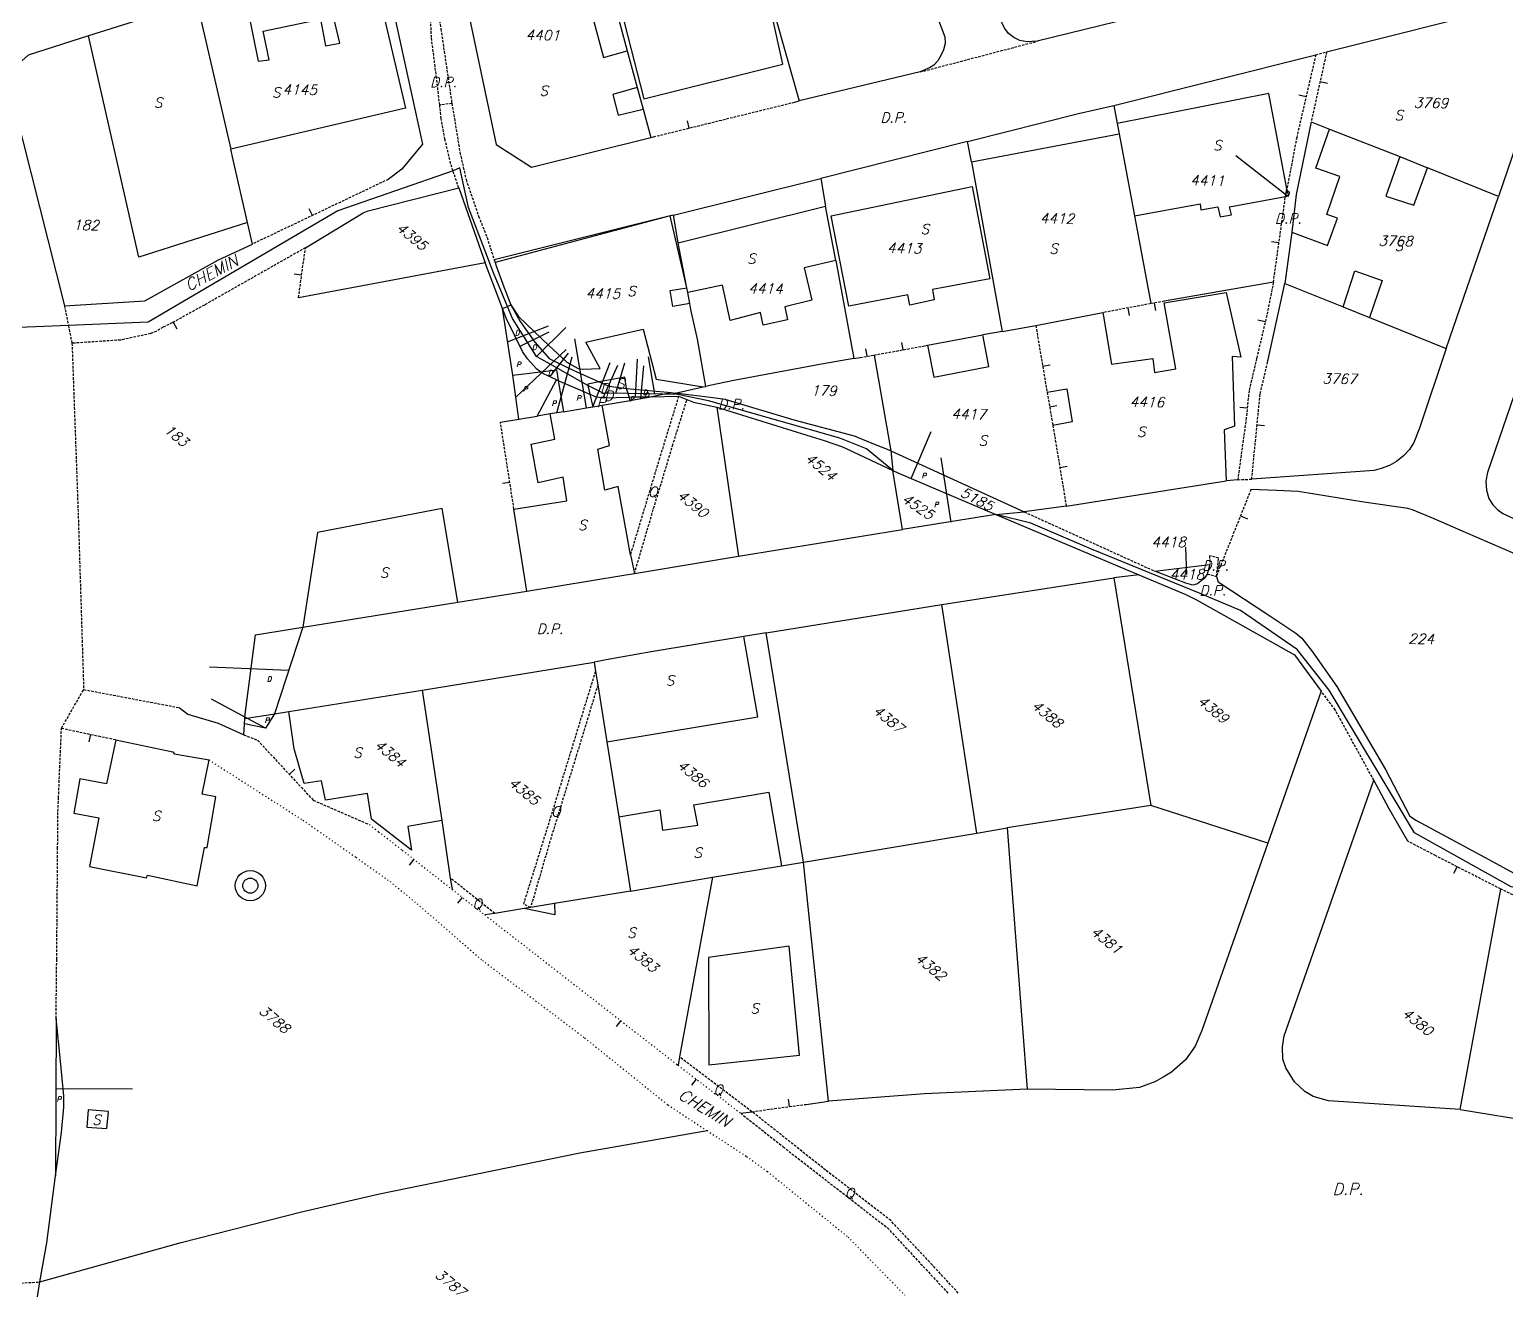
# Model space of a CAD drawing. Extents: x -334462 to -332769, y -29481 to -26664.
# Drawn here: x -334033.1 to -333886.1, y -29171.6 to -29046.2 of the extents above; entities that cross this region are included whole.
import ezdxf
from ezdxf.enums import TextEntityAlignment as Align

# ---------------------------------------------------------------- set-up
doc = ezdxf.new("R2010")
doc.units = 0
doc.header["$MEASUREMENT"] = 0
doc.linetypes.add('DOT', pattern=[0.25, 0, -0.25])
doc.linetypes.add('HIDDEN', pattern=[0.375, 0.25, -0.125])
for name, color, linetype in [('17', 7, 'CONTINUOUS'), ('18', 7, 'CONTINUOUS'), ('20', 7, 'CONTINUOUS'), ('DP$DIVIDING$LINE', 7, 'CONTINUOUS'), ('EASEMENT$BOUNDA$', 7, 'CONTINUOUS'), ('ENC$$ST$$A$$TEXT', 7, 'CONTINUOUS'), ('ENCRO$$AREA$TEXT', 7, 'CONTINUOUS'), ('ENCROACHED$WALL', 7, 'CONTINUOUS'), ('MAP$SHEET$BOUND$', 7, 'CONTINUOUS'), ('OUTER$FRAME', 7, 'CONTINUOUS'), ('PARCEL$BOUNDARY', 7, 'CONTINUOUS'), ('PARCEL$NUMBER', 7, 'CONTINUOUS'), ('STATE', 7, 'CONTINUOUS'), ('STREET$TEXT', 7, 'CONTINUOUS'), ('STRUC$$FOOTPRINT', 7, 'CONTINUOUS')]:
    doc.layers.add(name, color=color, linetype=linetype)
doc.styles.add('ITALICT', font='ITALICT', dxfattribs={"height": 0.2})

# ---------------------------------------------------------------- blocks, each defined once
blk = doc.blocks.new('PUIT')
at = {"layer": 'STATE', "color": 7, "linetype": 'Continuous'}
for radius in [1.5, 0.75]:
    blk.add_circle((0, 0), radius, dxfattribs=at)

msp = doc.modelspace()

# ---------------------------------------------------------------- linework, layer by layer
at = {"layer": '17', "color": 1, "linetype": 'Continuous'}
msp.add_line((-334018.75, -29075.34), (-334018.39, -29075.99), dxfattribs=at)
at = {"layer": '17', "color": 5, "linetype": 'Continuous'}
msp.add_line((-333985.23, -29091.29), (-333985.97, -29091.4), dxfattribs=at)
at = {"layer": '18', "color": 2, "linetype": 'Continuous'}
for p, q in [((-333904.53, -29051.38), (-333903.8, -29051.54)), ((-333905.92, -29052.9), (-333906.65, -29052.73)), ((-334004.9, -29064.72), (-334005.22, -29064.04)), ((-333908.63, -29067.44), (-333909.38, -29067.33)), ((-333911.79, -29083.89), (-333912.53, -29083.82)), ((-333910.8, -29085.55), (-333910.06, -29085.62)), ((-333912.47, -29094.63), (-333911.77, -29094.91)), ((-333890.89, -29129.54), (-333891.23, -29130.21))]:
    msp.add_line(p, q, dxfattribs=at)
at = {"layer": '18', "color": 1, "linetype": 'Continuous'}
for p, q in [((-333967.36, -29056.01), (-333967.54, -29055.28)), ((-334005.97, -29070.67), (-334006.71, -29070.57)), ((-333923.68, -29073.92), (-333923.54, -29074.66)), ((-333921.06, -29073.43), (-333920.93, -29074.17)), ((-333909.99, -29075.31), (-333910.72, -29075.13)), ((-333949.64, -29078.73), (-333949.78, -29077.99)), ((-333946.07, -29078.09), (-333946.2, -29077.35)), ((-333932.17, -29079.71), (-333931.43, -29079.59)), ((-333931.48, -29083.75), (-333930.74, -29083.62)), ((-333930.45, -29089.79), (-333929.71, -29089.67)), ((-334026.99, -29116.37), (-334027.15, -29117.1)), ((-334007.2, -29120.36), (-334006.65, -29119.85)), ((-333994.81, -29128.79), (-333995.27, -29129.38)), ((-333989.97, -29132.6), (-333990.43, -29133.19)), ((-333974.19, -29144.87), (-333974.65, -29145.46)), ((-333966.69, -29150.68), (-333967.15, -29151.28)), ((-333957.39, -29153.43), (-333957.49, -29152.69))]:
    msp.add_line(p, q, dxfattribs=at)
at = {"layer": 'DP$DIVIDING$LINE', "color": 30, "linetype": 'HIDDEN'}
for p, q in [((-333944.36, -29050.43), (-333932.72, -29047.38)), ((-333904.96, -29048.72), (-333903.88, -29048.44)), ((-334029.59, -29073.72), (-334029.2, -29075.68)), ((-334029.2, -29075.68), (-334028.84, -29077.44)), ((-333912.73, -29091.02), (-333911.34, -29090.97)), ((-334029.89, -29115.75), (-334027.68, -29111.91)), ((-334039.16, -29171.28), (-334032.03, -29170.88))]:
    msp.add_line(p, q, dxfattribs=at)
at = {"layer": 'DP$DIVIDING$LINE', "color": 2, "linetype": 'HIDDEN'}
for p, q in [((-333991, -29053.56), (-333992.22, -29053.72)), ((-333990.32, -29061.98), (-333990.89, -29060.27)), ((-333934, -29094.22), (-333921, -29100.12)), ((-333915.77, -29100.41), (-333914.86, -29100.64))]:
    msp.add_line(p, q, dxfattribs=at)
for points in [[(-333992.22, -29053.72), (-333992.53, -29051.02), (-333993.04, -29047.01), (-333993.2, -29043.2), (-333993.3, -29042.46), (-333994.14, -29039.89), (-333994.78, -29037.6), (-333995.25, -29034.76), (-333995.57, -29032.91), (-333996.11, -29030.94), (-333996.77, -29028.79), (-333997.27, -29027.46), (-333997.82, -29026.51), (-333999.35, -29024.73), (-334001.14, -29022.82), (-334002.89, -29021.51), (-334005.81, -29019.25), (-334007.46, -29018.19)], [(-334005.97, -29017.25), (-334002.24, -29019.79), (-334000.98, -29020.68), (-334000.04, -29021.55), (-333999.5, -29022.06), (-333998.35, -29023.51), (-333997.22, -29025.06), (-333996.34, -29026.36), (-333995.6, -29027.91), (-333995.1, -29029.41), (-333994.58, -29030.74), (-333994.31, -29032.02), (-333993.57, -29037.08), (-333992.99, -29041.26), (-333992.1, -29046.15), (-333991.03, -29053.39), (-333991, -29053.56)], [(-333990.89, -29060.27), (-333991.13, -29059.54), (-333991.69, -29057.12), (-333992.07, -29055.07), (-333992.22, -29053.72)], [(-333991, -29053.56), (-333990.2, -29058.46), (-333989.59, -29061.15), (-333988.34, -29064.79), (-333987.5, -29066.91), (-333986.8, -29069.12)], [(-333914.86, -29100.64), (-333914.63, -29098.83), (-333915.54, -29098.6), (-333915.51, -29099.45)], [(-333899.18, -29120.93), (-333903.03, -29113.94), (-333904.42, -29112.06)], [(-333962.24, -29154.09), (-333958.02, -29157.42), (-333947.63, -29165.49), (-333941.61, -29171.98)]]:
    msp.add_lwpolyline(points, dxfattribs=at)
at = {"layer": 'EASEMENT$BOUNDA$', "color": 3, "linetype": 'HIDDEN'}
for p, q in [((-333986.73, -29134.19), (-333991.16, -29130.68)), ((-333961.12, -29153.93), (-333968.33, -29148.48))]:
    msp.add_line(p, q, dxfattribs=at)
for points in [[(-333968.42, -29082.71), (-333970.32, -29088.87), (-333973.23, -29098.5)], [(-333972.82, -29100.35), (-333970.79, -29093.48), (-333969.03, -29087.65), (-333967.6, -29083.05)], [(-333983.16, -29133.6), (-333983.85, -29133.26), (-333980.83, -29123.58), (-333976.69, -29110.1)], [(-333976.47, -29111.45), (-333977.46, -29114.72), (-333978.58, -29118.39), (-333981.24, -29127.03), (-333983.16, -29133.6)], [(-333940.57, -29171.99), (-333943.16, -29169.18), (-333947.3, -29164.77), (-333953.78, -29159.74), (-333961.12, -29153.93)]]:
    msp.add_lwpolyline(points, dxfattribs=at)
at = {"layer": 'ENC$$ST$$A$$TEXT', "color": 1, "linetype": 'Continuous'}
for p, q in [((-333907.78, -29062.78), (-333912.93, -29058.78)), ((-333976.98, -29083.76), (-333975.25, -29079.35)), ((-333975.94, -29082.88), (-333974.49, -29079.63)), ((-333974.69, -29082.41), (-333973.77, -29079.4)), ((-333945.27, -29090.91), (-333943.28, -29086.22)), ((-333941.29, -29095.25), (-333942.27, -29088.85))]:
    msp.add_line(p, q, dxfattribs=at)
at = {"layer": 'ENCRO$$AREA$TEXT', "color": 5, "linetype": 'Continuous'}
for p, q in [((-333985.45, -29077.3), (-333981.39, -29075.7)), ((-333984.21, -29077.74), (-333981.31, -29076.31)), ((-333982.58, -29078.75), (-333979.66, -29075.87)), ((-333977.6, -29083.86), (-333978.77, -29077.01)), ((-333984.62, -29082.8), (-333979.62, -29078.06)), ((-333981.24, -29080.77), (-333979.4, -29078.43)), ((-333980.56, -29084.35), (-333979.02, -29078.79)), ((-333972.73, -29082.78), (-333972.53, -29079.02)), ((-333972.2, -29082.94), (-333971.9, -29079.67)), ((-333970.8, -29082.47), (-333971.42, -29078.79)), ((-334007.26, -29110), (-334015.13, -29109.69)), ((-334009.58, -29115.75), (-334014.95, -29112.86)), ((-334030.45, -29151.63), (-334022.83, -29151.66))]:
    msp.add_line(p, q, dxfattribs=at)
at = {"layer": 'ENCROACHED$WALL', "color": 5, "linetype": 'Continuous'}
for p, q in [((-333985.97, -29073.99), (-333985.47, -29073.77)), ((-333984.93, -29080.62), (-333985.97, -29073.99)), ((-333985.47, -29073.77), (-333985.13, -29073.62)), ((-333984.93, -29080.62), (-333982.18, -29080.27)), ((-333984.32, -29084.98), (-333984.93, -29080.62)), ((-333980.42, -29081.15), (-333979.9, -29084.25)), ((-333973.26, -29083.15), (-333971.26, -29082.76)), ((-333971.26, -29082.76), (-333970.01, -29082.51)), ((-333970.01, -29082.51), (-333969.17, -29082.35)), ((-333981.23, -29084.45), (-333982.51, -29084.68)), ((-334005.84, -29105.69), (-334008.67, -29114.32)), ((-334030.43, -29144.64), (-334030.48, -29160.32))]:
    msp.add_line(p, q, dxfattribs=at)
for points in [[(-333982.18, -29080.27), (-333980.6, -29080.07), (-333980.42, -29081.15)], [(-334008.67, -29114.32), (-334009.58, -29115.75), (-334011.67, -29115.33)]]:
    msp.add_lwpolyline(points, dxfattribs=at)
at = {"layer": 'MAP$SHEET$BOUND$', "color": 6, "linetype": 'Continuous'}
msp.add_line((-333970.01, -29082.51), (-333973.46, -29082.44), dxfattribs=at)
for points in [[(-333990.89, -29060.27), (-334002.36, -29064.24), (-334021.27, -29075.35), (-334029.2, -29075.68)], [(-333985.47, -29073.77), (-333986.85, -29070.44), (-333989.36, -29063.92), (-333990.21, -29059.99), (-333990.89, -29060.27)], [(-333977.45, -29081.64), (-333980.44, -29079.96), (-333982.58, -29078.75), (-333984.97, -29074.97), (-333985.47, -29073.77)], [(-334029.2, -29075.68), (-334035.77, -29075.95), (-334038.16, -29117.94), (-334041.63, -29117.81)], [(-333973.46, -29082.44), (-333975.92, -29082.39), (-333977.45, -29081.64)], [(-333947.09, -29090.1), (-333949.72, -29087.96), (-333952.36, -29086.89), (-333965.45, -29083.17), (-333968.5, -29082.54), (-333970.01, -29082.51)], [(-333880.4, -29132.64), (-333885.49, -29131.54), (-333895.12, -29126.18), (-333903.63, -29111.98), (-333906.82, -29107.92), (-333912.46, -29104.04), (-333916.46, -29102.36), (-333927.3, -29097.95), (-333933.34, -29095.35), (-333936.84, -29094.49)]]:
    msp.add_lwpolyline(points, dxfattribs=at)
at = {"layer": 'OUTER$FRAME', "color": 2, "linetype": 'Continuous'}
msp.add_line((-333917.79, -29100.44), (-333917.9, -29097.72), dxfattribs=at)
at = {"layer": 'PARCEL$BOUNDARY', "color": 7, "linetype": 'Continuous'}
for p, q in [((-333976.02, -29039.21), (-333973.54, -29048.32)), ((-333960.18, -29040.04), (-333956.43, -29053.32)), ((-334016.4, -29043.45), (-334027.2, -29046.85)), ((-333918.61, -29043.93), (-333932.72, -29047.38)), ((-334015.99, -29045.37), (-334013.03, -29058.13)), ((-333973.54, -29048.32), (-333972.55, -29051.98)), ((-333925.09, -29053.78), (-333904.96, -29048.72)), ((-333944.36, -29050.43), (-333956.43, -29053.32)), ((-333972.55, -29051.98), (-333971.96, -29054.15)), ((-333957.1, -29053.49), (-333956.43, -29053.32)), ((-333971.96, -29054.15), (-333971.2, -29056.95)), ((-333925.09, -29053.78), (-333924.74, -29055.56)), ((-333924.74, -29055.56), (-333924.54, -29056.6)), ((-333924.54, -29056.6), (-333923.02, -29064.75)), ((-333905.42, -29055.39), (-333903.6, -29056.11)), ((-333903.6, -29056.11), (-333896.58, -29058.85)), ((-333971.2, -29056.95), (-333970.93, -29056.89)), ((-333939.64, -29057.34), (-333954.25, -29061.03)), ((-333939.24, -29059.38), (-333939.64, -29057.34)), ((-333939.24, -29059.38), (-333936.21, -29076.28)), ((-333896.58, -29058.85), (-333893.84, -29059.97)), ((-333968.93, -29064.67), (-333954.25, -29061.03)), ((-333954.25, -29061.03), (-333953.78, -29063.8)), ((-333886.75, -29062.83), (-333893.84, -29059.97)), ((-333990.32, -29061.98), (-333987.68, -29069.42)), ((-333907.98, -29062.82), (-333907.83, -29062.05)), ((-333952.77, -29069.21), (-333953.78, -29063.8)), ((-333891.99, -29077.97), (-333886.75, -29062.83)), ((-334010.87, -29067.56), (-334011.36, -29065.43)), ((-333968.47, -29067.45), (-333968.93, -29064.67)), ((-333923.02, -29064.75), (-333921.39, -29073.49)), ((-333907.34, -29066.38), (-333908.03, -29071.49)), ((-333987.68, -29069.42), (-334006.28, -29072.9)), ((-333985.97, -29073.99), (-333987.68, -29069.42)), ((-333986.8, -29069.12), (-333986.7, -29069.39)), ((-333952.77, -29069.21), (-333950.96, -29078.95)), ((-333909.18, -29071.36), (-333920.05, -29073.26)), ((-333967.51, -29072.4), (-333967.61, -29071.91)), ((-333967.3, -29073.48), (-333967.51, -29072.4)), ((-333909.76, -29079.34), (-333908.03, -29071.49)), ((-333908.03, -29071.49), (-333902.24, -29073.81)), ((-333902.24, -29073.81), (-333899.6, -29074.87)), ((-333936.21, -29076.28), (-333932.85, -29075.67)), ((-333932.85, -29075.67), (-333926.16, -29074.39)), ((-333899.6, -29074.87), (-333891.99, -29077.97)), ((-333943.64, -29077.63), (-333938.11, -29076.61)), ((-333936.21, -29076.28), (-333938.11, -29076.61)), ((-333948.96, -29078.61), (-333947.27, -29088.16)), ((-333944.21, -29077.75), (-333943.64, -29077.63)), ((-333950.96, -29078.95), (-333950.34, -29078.86)), ((-333982.51, -29084.68), (-333980.58, -29081.08)), ((-333980.58, -29081.08), (-333980.42, -29081.15)), ((-333973.6, -29081.93), (-333969.17, -29082.35)), ((-333971.26, -29082.76), (-333968.42, -29082.71)), ((-333969.17, -29082.35), (-333968.77, -29082.39)), ((-333968.77, -29082.39), (-333965.97, -29081.79)), ((-333968.42, -29082.71), (-333967.6, -29083.05)), ((-333965.97, -29081.79), (-333965.7, -29081.74)), ((-333964.63, -29083.81), (-333962.47, -29098.63)), ((-333986.17, -29085.28), (-333984.32, -29084.98)), ((-333984.32, -29084.98), (-333982.51, -29084.68)), ((-333947.27, -29088.16), (-333947.09, -29090.1)), ((-333947.27, -29088.16), (-333934, -29094.22)), ((-333946.14, -29095.99), (-333947.09, -29090.1)), ((-333929.81, -29093.66), (-333913.9, -29091.12)), ((-333912.73, -29091.02), (-333913.9, -29091.12)), ((-333983.54, -29102.13), (-333984.82, -29093.94)), ((-333936.84, -29094.49), (-333946.14, -29095.99)), ((-333936.84, -29094.49), (-333934, -29094.22)), ((-333936.84, -29094.49), (-333922.59, -29100.48)), ((-333929.81, -29093.66), (-333934, -29094.22)), ((-333962.47, -29098.63), (-333946.14, -29095.99)), ((-333972.82, -29100.35), (-333962.47, -29098.63)), ((-333942.22, -29103.45), (-333925.07, -29100.78)), ((-333922.59, -29100.48), (-333925.07, -29100.78)), ((-333925.07, -29100.78), (-333921.4, -29123.44)), ((-333921, -29100.12), (-333915.51, -29099.45)), ((-333915.51, -29099.45), (-333915.77, -29100.41)), ((-333990.41, -29103.22), (-333983.54, -29102.13)), ((-334005.84, -29105.69), (-333990.41, -29103.22)), ((-333959.7, -29106.25), (-333942.22, -29103.45)), ((-333938.73, -29126.22), (-333942.22, -29103.45)), ((-333959.7, -29106.25), (-333961.91, -29106.62)), ((-333955.97, -29129.08), (-333959.7, -29106.25)), ((-333993.96, -29111.96), (-333976.84, -29109.17)), ((-333976.84, -29109.17), (-333976.69, -29110.1)), ((-333976.69, -29110.1), (-333976.47, -29111.45)), ((-334007.24, -29114.09), (-333993.96, -29111.96)), ((-333993.96, -29111.96), (-333992.02, -29124.96)), ((-333976.47, -29111.45), (-333975.58, -29117.1)), ((-333904.42, -29112.06), (-333909.73, -29127.21)), ((-334011.74, -29116.41), (-334011.67, -29115.33)), ((-334011.67, -29115.33), (-334011.63, -29114.79)), ((-334011.63, -29114.79), (-334008.67, -29114.32)), ((-334008.67, -29114.32), (-334007.24, -29114.09)), ((-333975.58, -29117.1), (-333974.39, -29124.58)), ((-333921.4, -29123.44), (-333935.69, -29125.69)), ((-333909.73, -29127.21), (-333921.4, -29123.44)), ((-333992.02, -29124.96), (-333991.16, -29130.68)), ((-333974.39, -29124.58), (-333973.22, -29131.97)), ((-333938.73, -29126.22), (-333935.69, -29125.69)), ((-333935.69, -29125.69), (-333933.71, -29151.7)), ((-333955.97, -29129.08), (-333938.73, -29126.22)), ((-333965.06, -29130.6), (-333958.19, -29129.46)), ((-333958.19, -29129.46), (-333955.97, -29129.08)), ((-333953.51, -29152.9), (-333955.97, -29129.08)), ((-333991.16, -29130.68), (-333990.99, -29131.8)), ((-333973.22, -29131.97), (-333965.06, -29130.6)), ((-333973.22, -29131.97), (-333980.8, -29133.22)), ((-333890.59, -29153.72), (-333886.54, -29131.77)), ((-333986.73, -29134.19), (-333987.72, -29134.35)), ((-333983.79, -29133.71), (-333986.73, -29134.19)), ((-333983.16, -29133.6), (-333983.79, -29133.71)), ((-333980.8, -29133.22), (-333983.16, -29133.6)), ((-333955.71, -29153.2), (-333953.51, -29152.9)), ((-333962.24, -29154.09), (-333961.12, -29153.93)), ((-333890.59, -29153.72), (-333873.72, -29156.48))]:
    msp.add_line(p, q, dxfattribs=at)
at = {"layer": 'PARCEL$BOUNDARY', "color": 2, "linetype": 'HIDDEN'}
for p, q in [((-333903.88, -29048.44), (-333905.42, -29055.39)), ((-333970.93, -29056.89), (-333957.1, -29053.49)), ((-333997.34, -29061.12), (-334010.87, -29067.56)), ((-333909.18, -29071.36), (-333907.98, -29062.82)), ((-334006.28, -29072.9), (-334005.59, -29067.93)), ((-333921.39, -29073.49), (-333926.16, -29074.39)), ((-333920.05, -29073.26), (-333921.39, -29073.49)), ((-333932.85, -29075.67), (-333931.72, -29082.32)), ((-333950.34, -29078.86), (-333948.96, -29078.61)), ((-333948.96, -29078.61), (-333944.21, -29077.75)), ((-333931.72, -29082.32), (-333931.15, -29085.62)), ((-333984.82, -29093.94), (-333986.17, -29085.28)), ((-333931.15, -29085.62), (-333929.81, -29093.66)), ((-333911.42, -29092.01), (-333914.86, -29100.64)), ((-334027.68, -29111.91), (-334018.16, -29113.71)), ((-334029.89, -29115.75), (-334024.48, -29116.9)), ((-333961.12, -29153.93), (-333955.71, -29153.2))]:
    msp.add_line(p, q, dxfattribs=at)
at = {"layer": 'PARCEL$BOUNDARY', "color": 2, "linetype": 'DOT'}
for p, q in [((-333990.99, -29131.8), (-333987.72, -29134.35)), ((-333968.48, -29149.31), (-333962.24, -29154.09))]:
    msp.add_line(p, q, dxfattribs=at)
at = {"layer": 'PARCEL$BOUNDARY', "color": 7, "linetype": 'Continuous'}
for points in [[(-333947.86, -29031.22), (-333941.92, -29046.94), (-333941.89, -29047.6), (-333942.04, -29048.22), (-333942.32, -29048.8), (-333942.61, -29049.31), (-333943.01, -29049.75), (-333943.45, -29050.03), (-333944.36, -29050.43)], [(-333932.72, -29047.38), (-333933.7, -29047.42), (-333934.43, -29047.3), (-333935.03, -29047), (-333935.55, -29046.6), (-333935.92, -29046.12), (-333936.19, -29045.62), (-333941.45, -29031.51)], [(-333997.64, -29040.61), (-333993.94, -29057.62), (-333995.98, -29060.12), (-333997.34, -29061.12)], [(-333989.88, -29042.05), (-333986.59, -29057.65), (-333983.09, -29059.91), (-333971.2, -29056.95)], [(-333903.88, -29048.44), (-333885.87, -29043.93), (-333884.09, -29043.63)], [(-334027.2, -29046.85), (-334033.22, -29048.75), (-334035.4, -29050.72), (-334029.59, -29073.72)], [(-333881.43, -29047.11), (-333881.53, -29047.51), (-333886.75, -29062.83)], [(-333939.64, -29057.34), (-333928.58, -29054.57), (-333925.09, -29053.78)], [(-333905.42, -29055.39), (-333906.9, -29062.63), (-333907.34, -29066.38)], [(-334011.36, -29065.43), (-334012.79, -29059.17), (-334013.03, -29058.13)], [(-334005.59, -29067.93), (-333999.84, -29064.47), (-333999.33, -29064.27), (-333990.32, -29061.98)], [(-333968.93, -29064.67), (-333969.28, -29064.75), (-333986.8, -29069.12)], [(-334029.59, -29073.72), (-334021.6, -29073.22), (-334014.25, -29069.13), (-334010.87, -29067.56)], [(-333967.61, -29071.91), (-333968.38, -29067.98), (-333968.47, -29067.45)], [(-333986.7, -29069.39), (-333986.58, -29069.72), (-333985.84, -29071.81), (-333985.13, -29073.62)], [(-333982.18, -29080.27), (-333982.54, -29080.01), (-333983.46, -29079), (-333983.96, -29078.25), (-333985.6, -29074.94), (-333985.97, -29073.99)], [(-333985.13, -29073.62), (-333984.2, -29075.28), (-333982.74, -29077.33), (-333981.31, -29078.95), (-333979.34, -29079.92), (-333978.18, -29080.44), (-333976.32, -29081.29)], [(-333965.7, -29081.74), (-333966.55, -29077.02), (-333967.19, -29074.06), (-333967.3, -29073.48)], [(-333891.99, -29077.97), (-333894.63, -29085.9), (-333895.19, -29087.3), (-333895.64, -29088.01), (-333896.22, -29088.64), (-333896.91, -29089.21), (-333897.61, -29089.62), (-333898.44, -29089.89), (-333899.14, -29090.1), (-333911.34, -29090.97)], [(-333883.66, -29078.12), (-333887.85, -29090.29), (-333888.01, -29091.15), (-333887.96, -29092.07), (-333887.71, -29092.89), (-333887.33, -29093.52), (-333886.84, -29094.01), (-333886.33, -29094.37), (-333885.1, -29094.95), (-333872.82, -29099.58)], [(-333950.96, -29078.95), (-333954.18, -29079.52), (-333959.01, -29080.42), (-333962.92, -29081.13), (-333965.32, -29081.65), (-333965.7, -29081.74)], [(-333980.58, -29081.08), (-333981.89, -29080.47), (-333982.18, -29080.27)], [(-333980.42, -29081.15), (-333980.3, -29081.2), (-333977.26, -29082.51)], [(-333976.32, -29081.29), (-333975.45, -29081.66), (-333974.87, -29081.78), (-333973.6, -29081.93)], [(-333977.26, -29082.51), (-333976.73, -29082.73), (-333975.94, -29082.88), (-333973.35, -29082.8)], [(-333973.35, -29082.8), (-333972.73, -29082.78), (-333972.22, -29082.78), (-333971.26, -29082.76)], [(-333947.27, -29088.16), (-333949.16, -29087.42), (-333950.91, -29086.67), (-333956.9, -29085.08), (-333963.8, -29083.02), (-333965.03, -29082.86), (-333968.77, -29082.39)], [(-333967.6, -29083.05), (-333966.95, -29083.31), (-333964.63, -29083.81)], [(-333964.63, -29083.81), (-333955.64, -29086.6), (-333953.93, -29087.11), (-333952.09, -29087.75), (-333947.09, -29090.1)], [(-333947.09, -29090.1), (-333946.59, -29090.35), (-333936.84, -29094.49)], [(-333874.43, -29103.1), (-333879.16, -29101.05), (-333880.72, -29100.4), (-333885.15, -29098.4), (-333890.06, -29096.27), (-333893.17, -29094.91), (-333895.32, -29094.03), (-333895.78, -29093.9), (-333900.18, -29093.25), (-333905.1, -29092.45), (-333906.7, -29092.21), (-333908.89, -29092.09), (-333911.42, -29092.01)], [(-333983.54, -29102.13), (-333973.88, -29100.53), (-333972.82, -29100.35)], [(-333922.59, -29100.48), (-333917.89, -29102.44), (-333916.83, -29102.99), (-333907.08, -29108.46), (-333904.42, -29112.06)], [(-333915.77, -29100.41), (-333916.09, -29100.84), (-333916.75, -29101.4), (-333917.22, -29101.51), (-333917.9, -29101.33), (-333921, -29100.12)], [(-333914.86, -29100.64), (-333914.68, -29101.19), (-333909.55, -29104.56), (-333906.95, -29106.28), (-333906.35, -29106.81), (-333905.3, -29108.16), (-333902.85, -29111.59), (-333898.03, -29119.86), (-333895.58, -29124.5), (-333894.92, -29124.93), (-333888.15, -29128.6), (-333883.34, -29131.23), (-333880.27, -29131.44)], [(-334011.63, -29114.79), (-334011.59, -29114.35), (-334010.57, -29106.45), (-334005.84, -29105.69)], [(-333961.91, -29106.62), (-333971.14, -29108.16), (-333975.64, -29108.96), (-333976.46, -29109.1), (-333976.84, -29109.17)], [(-334018.16, -29113.71), (-334017.3, -29114.37), (-334014.27, -29115.24), (-334011.74, -29116.41)], [(-334024.48, -29116.9), (-334018.8, -29118.1), (-334018.66, -29118.32), (-334015.19, -29118.92)], [(-333890.59, -29153.72), (-333903.7, -29152.85), (-333905.23, -29152.41), (-333906.06, -29151.92), (-333907.09, -29150.95), (-333907.95, -29149.58), (-333908.24, -29148.71), (-333908.28, -29147.49), (-333908.12, -29146.37), (-333899.18, -29120.93)], [(-333895.78, -29127.01), (-333897.65, -29123.79), (-333899.18, -29120.93)], [(-333909.73, -29127.21), (-333916.3, -29145.84), (-333916.98, -29147.4), (-333917.93, -29148.76), (-333919.33, -29150), (-333920.16, -29150.48), (-333920.99, -29150.95), (-333922.52, -29151.51), (-333925.22, -29151.79), (-333933.71, -29151.7)], [(-334030.48, -29160.32), (-334029.9, -29156), (-334029.64, -29153.49), (-334029.66, -29152.34), (-334029.99, -29148.9), (-334030.43, -29144.64)], [(-333933.71, -29151.7), (-333943.92, -29152.17), (-333953.51, -29152.9)], [(-334032.03, -29170.88), (-334017.97, -29166.94), (-334005.97, -29163.89), (-333998.21, -29162.1), (-333978.27, -29158.03), (-333965.59, -29155.82)], [(-334032.03, -29170.88), (-334031.36, -29166.98), (-334030.48, -29160.32)], [(-334032.94, -29191.87), (-334032.84, -29175.97), (-334032.03, -29170.88)]]:
    msp.add_lwpolyline(points, dxfattribs=at)
at = {"layer": 'PARCEL$BOUNDARY', "color": 2, "linetype": 'HIDDEN'}
for points in [[(-333904.96, -29048.72), (-333906.86, -29056.94), (-333907.83, -29062.05)], [(-334005.59, -29067.93), (-334015.65, -29073.63), (-334018.86, -29075.4), (-334019.77, -29075.85), (-334020.41, -29076.23), (-334021.02, -29076.47), (-334024.01, -29077.12), (-334028.84, -29077.44)], [(-333909.18, -29071.36), (-333909.84, -29074.66), (-333910.85, -29078.93)], [(-334028.84, -29077.44), (-334028.22, -29094.64), (-334027.68, -29111.91)], [(-333910.85, -29078.93), (-333911.61, -29082.17), (-333911.89, -29084.87), (-333912.73, -29091.02)], [(-333911.34, -29090.97), (-333910.5, -29082.44), (-333909.76, -29079.34)], [(-334030.43, -29144.64), (-334030.36, -29138.77), (-334030.27, -29127.75), (-334030.25, -29124.41), (-334030.18, -29122.69), (-334029.89, -29115.75)], [(-334011.74, -29116.41), (-334010.35, -29116.96), (-334004.81, -29122.93), (-333999.46, -29125.25)], [(-333886.54, -29131.77), (-333893.01, -29128.46), (-333895.78, -29127.01)], [(-333880.45, -29133.08), (-333882.87, -29132.56), (-333884.28, -29132.31), (-333885.33, -29132.34), (-333886.54, -29131.77)]]:
    msp.add_lwpolyline(points, dxfattribs=at)
at = {"layer": 'PARCEL$BOUNDARY', "color": 2, "linetype": 'DOT'}
for points in [[(-334015.19, -29118.92), (-334005.84, -29124.92), (-334000.56, -29128.61), (-333997.16, -29131.03), (-333994.46, -29133.24), (-333987.97, -29138.87), (-333977.78, -29146.59), (-333969.49, -29153.26), (-333965.59, -29155.82)], [(-333999.46, -29125.25), (-333999.22, -29125.35), (-333998.94, -29125.57), (-333998.3, -29126.07), (-333995.95, -29127.9), (-333990.99, -29131.8)], [(-333987.72, -29134.35), (-333968.55, -29149.26), (-333968.48, -29149.31)], [(-333965.59, -29155.82), (-333961.65, -29158.39), (-333959.58, -29159.89), (-333951.55, -29166.41), (-333945.91, -29172.18)]]:
    msp.add_lwpolyline(points, dxfattribs=at)
at = {"layer": 'STRUC$$FOOTPRINT', "color": 1, "linetype": 'Continuous'}
for p, q in [((-333939.24, -29059.38), (-333924.54, -29056.6)), ((-333953.24, -29064.76), (-333939.18, -29061.84)), ((-333968.47, -29067.45), (-333953.78, -29063.8)), ((-333977.45, -29081.64), (-333977.26, -29082.51)), ((-333977.26, -29082.51), (-333976.98, -29083.76)), ((-333976.02, -29083.6), (-333973.26, -29083.15)), ((-333973.46, -29082.44), (-333973.6, -29081.93)), ((-333973.35, -29082.8), (-333973.46, -29082.44)), ((-333973.26, -29083.15), (-333973.35, -29082.8)), ((-333979.9, -29084.25), (-333981.23, -29084.45)), ((-333976.98, -29083.76), (-333976.02, -29083.6)), ((-333973.23, -29098.5), (-333972.82, -29100.35)), ((-333965.06, -29130.6), (-333968.33, -29148.48)), ((-333957.4, -29137.47), (-333965.46, -29138.57)), ((-333968.33, -29148.48), (-333968.48, -29149.31)), ((-334025.22, -29153.91), (-334027.23, -29153.75))]:
    msp.add_line(p, q, dxfattribs=at)
for points in [[(-333978.38, -29039.69), (-333975.91, -29048.98), (-333973.54, -29048.32)], [(-333975.47, -29039.1), (-333971.89, -29053.12), (-333958.04, -29049.65), (-333960.18, -29040.04)], [(-334015.99, -29045.37), (-334011.33, -29044.29), (-334010.31, -29049.37), (-334009.19, -29049.23), (-334009.79, -29046.38), (-334004.09, -29045.17), (-334003.6, -29047.83), (-334002.15, -29047.56), (-334003.38, -29042.38), (-333998.6, -29041.3), (-333995.64, -29054.04), (-334013.03, -29058.13)], [(-334011.36, -29065.43), (-334022.2, -29068.86), (-334027.2, -29046.85)], [(-333972.55, -29051.98), (-333974.96, -29052.68), (-333974.43, -29054.74), (-333971.96, -29054.15)], [(-333907.83, -29062.05), (-333909.64, -29052.58), (-333924.74, -29055.56)], [(-333907.34, -29066.38), (-333903.79, -29067.72), (-333902.8, -29064.98), (-333903.87, -29064.62), (-333902.58, -29060.83), (-333904.95, -29060.02), (-333903.6, -29056.11)], [(-333896.58, -29058.85), (-333897.97, -29062.78), (-333895.19, -29063.68), (-333893.84, -29059.97)], [(-333939.18, -29061.84), (-333937.42, -29071.01), (-333943.13, -29072.09), (-333942.97, -29073.1), (-333945.38, -29073.63), (-333945.6, -29072.62), (-333951.47, -29073.74), (-333953.24, -29064.76)], [(-333907.98, -29062.82), (-333907.65, -29062.76), (-333907.83, -29062.05)], [(-333923.02, -29064.75), (-333916.47, -29063.57), (-333916.4, -29064.16), (-333914.73, -29063.85), (-333914.49, -29064.86), (-333913.35, -29064.65), (-333913.54, -29063.87), (-333907.98, -29062.82)], [(-333967.61, -29071.91), (-333969.28, -29064.76), (-333986.7, -29069.39)], [(-333952.77, -29069.21), (-333955.93, -29069.92), (-333955.15, -29073.16), (-333957.85, -29073.8), (-333957.58, -29075.1), (-333960, -29075.64), (-333960.28, -29074.39), (-333963.29, -29075.16), (-333964.04, -29071.67), (-333967.51, -29072.4)], [(-333902.24, -29073.81), (-333901.06, -29070.22), (-333898.34, -29071.18), (-333899.6, -29074.87)], [(-333967.3, -29073.48), (-333969.01, -29073.78), (-333969.26, -29072.2), (-333967.61, -29071.91)], [(-333926.16, -29074.39), (-333925.31, -29079.53), (-333921.2, -29078.95), (-333921.04, -29080.34), (-333918.89, -29079.99), (-333920.07, -29073.41), (-333913.88, -29072.37), (-333912.43, -29078.82), (-333913.28, -29078.76), (-333913.07, -29085.69), (-333914.1, -29086.04), (-333913.9, -29091.12)], [(-333985.13, -29073.62), (-333984.36, -29074.76), (-333982.8, -29076.26), (-333981.35, -29077.66), (-333979.57, -29079.31), (-333978.43, -29079.94), (-333978.26, -29079.97), (-333977.97, -29080.03), (-333976.25, -29079.96), (-333977.67, -29077.33), (-333971.96, -29076.04), (-333970.66, -29081), (-333965.97, -29081.79)], [(-333943.64, -29077.63), (-333943.01, -29080.82), (-333937.52, -29079.76), (-333938.11, -29076.61)], [(-333976.32, -29081.29), (-333977.48, -29081.52), (-333977.45, -29081.64)], [(-333973.6, -29081.93), (-333973.79, -29080.82), (-333976.32, -29081.29)], [(-333931.72, -29082.32), (-333929.76, -29081.98), (-333929.24, -29085.27), (-333931.15, -29085.62)], [(-333984.82, -29093.94), (-333979.57, -29093.11), (-333979.91, -29090.76), (-333982.41, -29091.33), (-333983.11, -29087.47), (-333980.76, -29086.97), (-333981.23, -29084.45)], [(-333979.9, -29084.25), (-333977.6, -29083.86), (-333976.98, -29083.76)], [(-333973.23, -29098.5), (-333974.45, -29091.71), (-333975.77, -29092.07), (-333976.48, -29087.99), (-333975.29, -29087.63), (-333976.02, -29083.6)], [(-333990.41, -29103.22), (-333991.97, -29093.9), (-334004.4, -29096.26), (-334005.84, -29105.69)], [(-333975.58, -29117.1), (-333960.54, -29114.63), (-333961.91, -29106.62)], [(-333992.02, -29124.96), (-333995.4, -29125.55), (-333995.04, -29127.91), (-333999.02, -29124.8), (-333999.42, -29122.24), (-334003.58, -29122.93), (-334003.98, -29121), (-334005.7, -29121.25), (-334006.71, -29117.82), (-334007.24, -29114.09)], [(-334024.48, -29116.9), (-334025.42, -29121.31), (-334028.07, -29120.81), (-334028.65, -29124.23), (-334026.16, -29124.69), (-334027.11, -29129.51), (-334021.42, -29130.64), (-334021.31, -29130.37), (-334016.39, -29131.46), (-334015.63, -29127.62), (-334015.37, -29127.64), (-334014.5, -29122.6), (-334015.89, -29122.31), (-334015.19, -29118.92)], [(-333974.39, -29124.58), (-333970.3, -29123.89), (-333970.02, -29125.92), (-333966.5, -29125.42), (-333966.89, -29123.38), (-333959.44, -29122.12), (-333958.19, -29129.46)], [(-333980.8, -29133.22), (-333980.76, -29134.33), (-333983.79, -29133.71)], [(-333965.46, -29138.57), (-333965.42, -29149.27), (-333956.38, -29148.29), (-333957.4, -29137.47)], [(-334027.23, -29153.75), (-334027.37, -29155.48), (-334025.37, -29155.6), (-334025.22, -29153.91)]]:
    msp.add_lwpolyline(points, dxfattribs=at)

# ---------------------------------------------------------------- block references
at = {"layer": 'STATE', "color": 7, "linetype": 'Continuous'}
msp.add_blockref('PUIT', (-334011.08, -29131.43), dxfattribs=at)

# ---------------------------------------------------------------- texts
at = {"layer": '20', "color": 2, "linetype": 'Continuous', "style": 'ITALICT'}
msp.add_text('4418', height=1, dxfattribs=at).set_placement((-333917.9, -29097.72), align=Align.RIGHT)
at = {"layer": 'DP$DIVIDING$LINE', "color": 4, "linetype": 'Continuous', "style": 'ITALICT'}
for p in [(-333991.84, -29051.44), (-333963.17, -29083.51), (-333914.93, -29099.57), (-333915.21, -29102.04)]:
    msp.add_text('D.P.', height=1, dxfattribs=at).set_placement(p, align=Align.MIDDLE)
at = {"layer": 'DP$DIVIDING$LINE', "color": 2, "linetype": 'Continuous', "style": 'ITALICT'}
for height, p in [(1, (-333947, -29054.97)), (1, (-333907.7, -29065.02)), (1.15, (-333901.75, -29161.63))]:
    msp.add_text('D.P.', height=height, dxfattribs=at).set_placement(p, align=Align.MIDDLE)
at = {"layer": 'DP$DIVIDING$LINE', "color": 1, "linetype": 'Continuous', "style": 'ITALICT'}
msp.add_text('D.P.', height=1, dxfattribs=at).set_placement((-333981.23, -29105.87), align=Align.MIDDLE)
at = {"layer": 'EASEMENT$BOUNDA$', "color": 3, "linetype": 'Continuous', "style": 'ITALICT'}
for p in [(-333971, -29092.28), (-333980.65, -29124.09), (-333988.48, -29133.3), (-333964.48, -29151.81), (-333951.39, -29162.08)]:
    msp.add_text('Q', height=1, dxfattribs=at).set_placement(p, align=Align.MIDDLE)
at = {"layer": 'ENC$$ST$$A$$TEXT', "color": 1, "linetype": 'Continuous', "style": 'ITALICT'}
for s, height, p in [('D', 0.5, (-333907.83, -29062.56)), ('D', 1, (-333975.78, -29081.94)), ('P', 1, (-333976.11, -29083.31)), ('D', 1, (-333975.38, -29082.66)), ('P', 0.5, (-333943.98, -29090.61)), ('P', 0.5, (-333942.78, -29093.49))]:
    msp.add_text(s, height=height, dxfattribs=at).set_placement(p, align=Align.MIDDLE)
at = {"layer": 'ENCRO$$AREA$TEXT', "color": 5, "linetype": 'Continuous', "style": 'ITALICT'}
for s, p in [('D', (-333984.5, -29076.4)), ('D', (-333982.79, -29077.84)), ('P', (-333984.36, -29079.53)), ('D', (-333981.2, -29080.38)), ('P', (-333983.7, -29081.99)), ('P', (-333978.38, -29082.9)), ('P', (-333973.09, -29082.98)), ('D', (-333971.76, -29082.33)), ('D', (-333971.61, -29082.62)), ('P', (-333980.84, -29083.41)), ('D', (-334009.21, -29110.87)), ('P', (-334009.43, -29114.96)), ('P', (-334030.15, -29152.68))]:
    msp.add_text(s, height=0.5, dxfattribs=at).set_placement(p, align=Align.MIDDLE)
at = {"layer": 'PARCEL$NUMBER', "color": 7, "linetype": 'Continuous', "style": 'ITALICT'}
for s, rotation, p in [('4401', 358.9678, (-333981.94, -29046.76)), ('4145', 358.9678, (-334006.15, -29052.19)), ('3769', 358.9678, (-333893.49, -29053.51)), ('4411', 358.9678, (-333915.75, -29061.23)), ('182', 358.9678, (-334027.44, -29065.67)), ('4412', 358.9678, (-333930.72, -29065.01)), ('4395', 320.5917, (-333994.98, -29066.8)), ('3768', 358.9678, (-333897.01, -29067.25)), ('4413', 358.9678, (-333945.94, -29067.97)), ('4415', 358.9678, (-333975.96, -29072.48)), ('4414', 358.9678, (-333959.76, -29071.99)), ('179', 358.9678, (-333953.96, -29082.14)), ('3767', 358.9678, (-333902.6, -29080.97)), ('4416', 358.9678, (-333921.77, -29083.28)), ('4417', 358.9678, (-333939.53, -29084.49)), ('183', 320.5917, (-334018.44, -29086.61)), ('4524', 320.5917, (-333954.26, -29089.72)), ('4390', 320.5917, (-333967.01, -29093.41)), ('224', 358.9678, (-333894.46, -29106.86)), ('4387', 320.5917, (-333947.5, -29114.85)), ('4388', 320.5917, (-333931.71, -29114.35)), ('4389', 320.5917, (-333915.18, -29113.89)), ('4384', 320.5917, (-333997.16, -29118.25)), ('4386', 320.5917, (-333967, -29120.29)), ('4385', 320.5917, (-333983.8, -29122.03)), ('4381', 320.5917, (-333925.8, -29136.86)), ('4383', 320.5917, (-333971.99, -29138.67)), ('4382', 320.5917, (-333943.31, -29139.5)), ('3788', 320.5917, (-334008.67, -29144.74)), ('4380', 320.5917, (-333894.81, -29144.98)), ('3787', 320.5917, (-333991.14, -29170.99))]:
    msp.add_text(s, height=1, rotation=rotation, dxfattribs=at).set_placement(p, align=Align.MIDDLE)
at = {"layer": 'PARCEL$NUMBER', "color": 1, "linetype": 'Continuous', "style": 'ITALICT'}
for s, rotation, p in [('5185', 332.2728, (-333938.71, -29092.95)), ('4525', 325.9803, (-333944.58, -29093.68))]:
    msp.add_text(s, height=1, rotation=rotation, dxfattribs=at).set_placement(p, align=Align.MIDDLE)
at = {"layer": 'PARCEL$NUMBER', "color": 2, "linetype": 'Continuous', "style": 'ITALICT'}
msp.add_text('4418', height=1, dxfattribs=at).set_placement((-333917.79, -29100.44), align=Align.MIDDLE)
at = {"layer": 'STREET$TEXT', "color": 7, "linetype": 'Continuous', "style": 'ITALICT'}
for rotation, p in [(28.1109, (-334017.2, -29072.29)), (328.7936, (-333968.56, -29152.56))]:
    msp.add_text('CHEMIN', height=1.15, rotation=rotation, dxfattribs=at).set_placement(p)
at = {"layer": 'STRUC$$FOOTPRINT', "color": 1, "linetype": 'Continuous', "style": 'ITALICT'}
for p in [(-334008.5, -29052.47), (-333981.86, -29052.3), (-334020.27, -29053.48), (-333896.7, -29054.73), (-333914.77, -29057.73), (-333943.89, -29066.07), (-333931.08, -29068.02), (-333896.7, -29067.72), (-333961.18, -29069.01), (-333973.12, -29072.24), (-333974.22, -29081.46), (-333922.34, -29086.24), (-333938.12, -29087.12), (-333978.01, -29095.53), (-333997.76, -29100.27), (-333969.28, -29111), (-334000.4, -29118.19), (-334020.45, -29124.49), (-333966.53, -29128.14), (-333973.11, -29136.11), (-333960.85, -29143.65), (-334026.4, -29154.73)]:
    msp.add_text('S', height=1, dxfattribs=at).set_placement(p, align=Align.MIDDLE)

doc.saveas('drawing.dxf')
